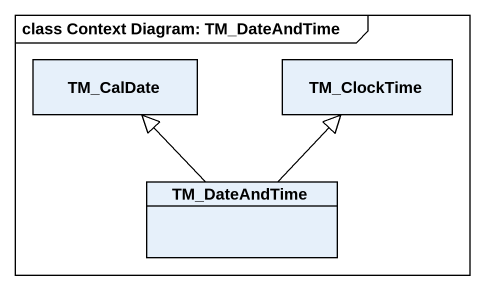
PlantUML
@startuml
mainframe class Context Diagram: TM_DateAndTime
hide circle
hide empty members
class TM_CalDate
class TM_ClockTime
class TM_DateAndTime
TM_DateAndTime -up-|> TM_CalDate
TM_DateAndTime -up-|> TM_ClockTime
@enduml
